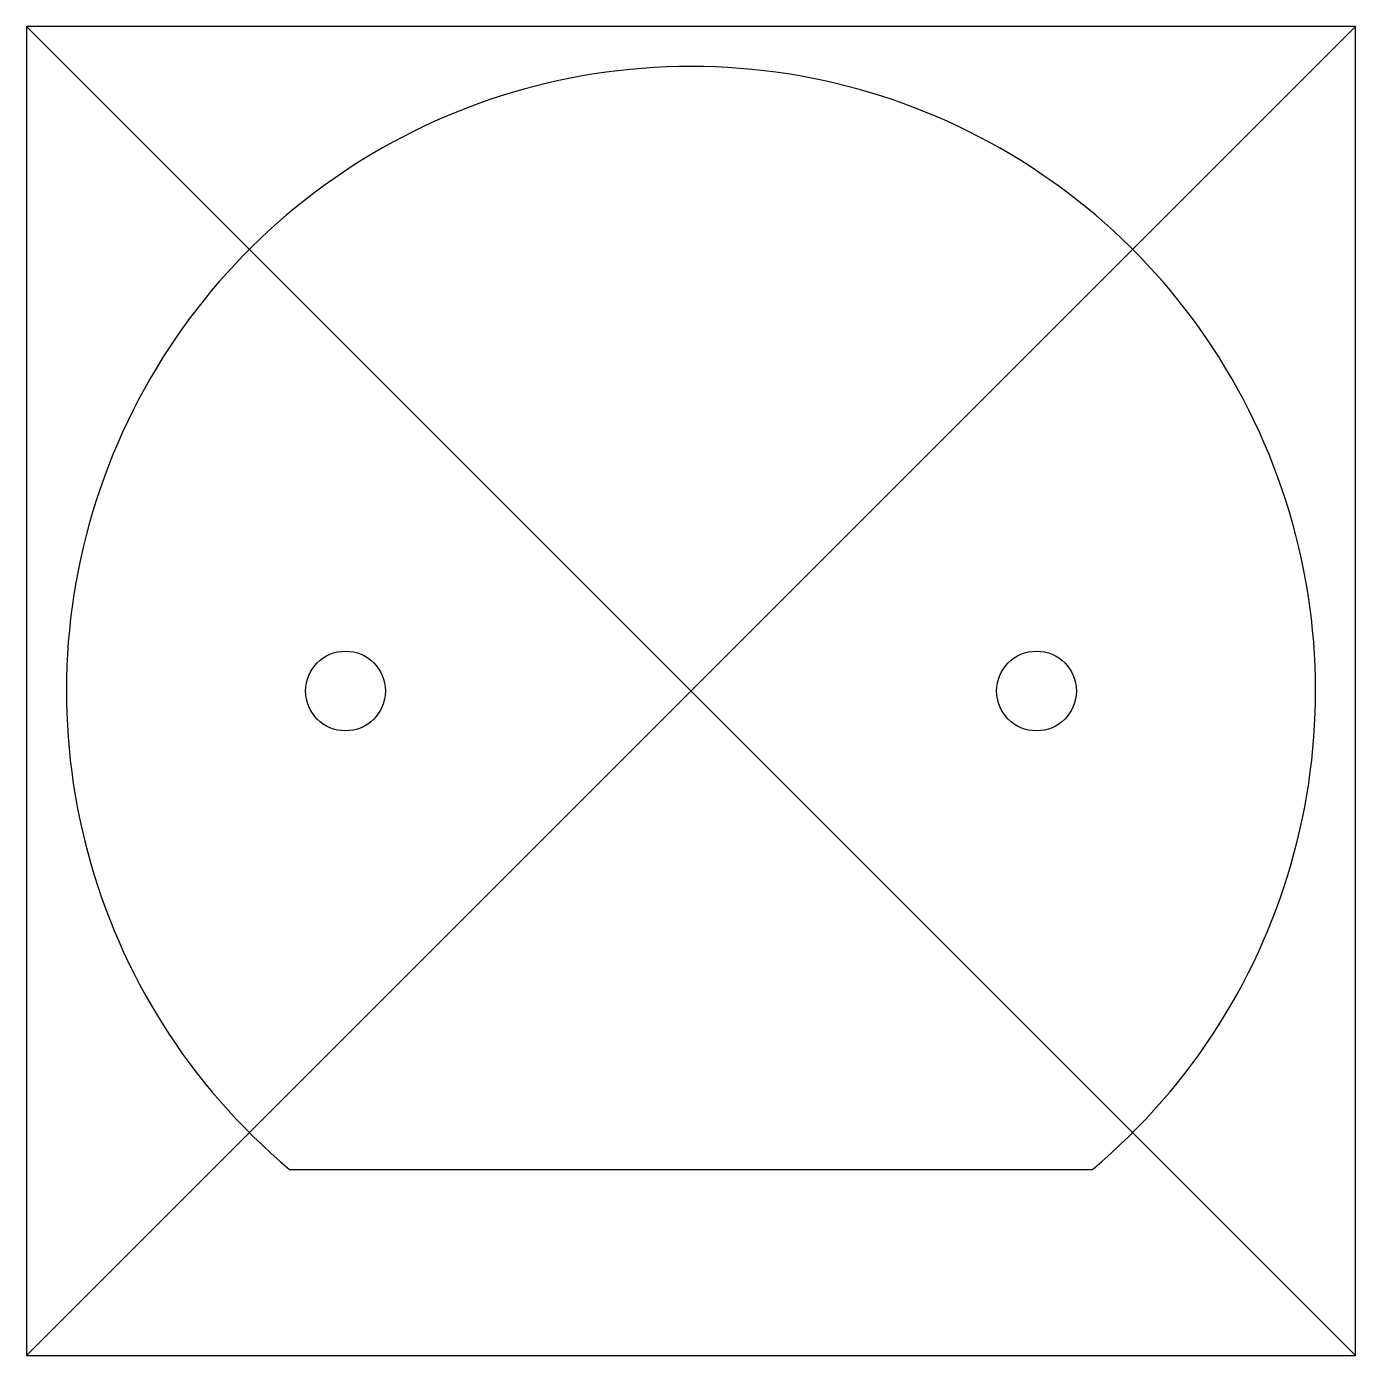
# Model space of a CAD drawing. Header units: millimetres. Extents: x -25 to 25, y 17 to 67.
import ezdxf

# ---------------------------------------------------------------- set-up
doc = ezdxf.new("R2010")
doc.units = ezdxf.units.MM
doc.layers.get('0').update_dxf_attribs({"linetype": 'CONTINUOUS'})

msp = doc.modelspace()

# ---------------------------------------------------------------- linework, layer by layer
for p, q in [((-25, 17), (25, 67)), ((25, 17), (-25, 67))]:
    msp.add_line(p, q)
msp.add_lwpolyline([(-25, 17), (25, 17), (25, 67), (-25, 67)], close=True)
msp.add_lwpolyline([(15.108, 24, 2.746899), (-15.108, 24)], format="xyb", close=True)
for centre in [(-13, 42), (13, 42)]:
    msp.add_circle(centre, 1.5)

doc.saveas('drawing.dxf')
